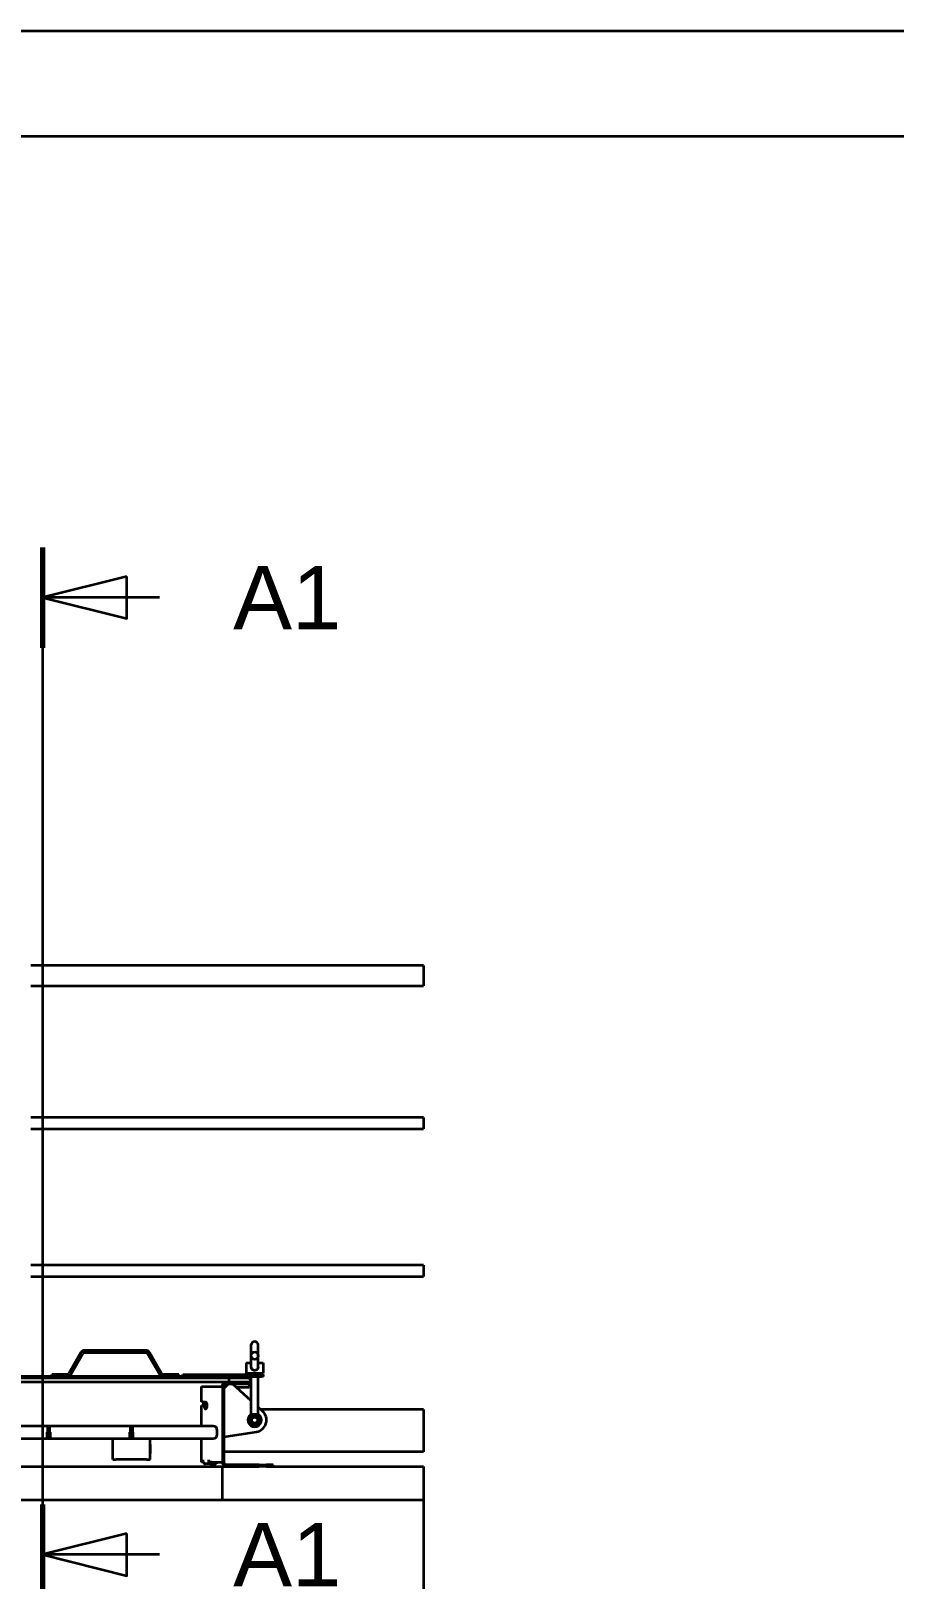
# Model space of a CAD drawing. Header units: millimetres. Extents: x 0 to 42050, y 0 to 29700.
# Drawn here: x 5914 to 7960, y 26029 to 29700 of the extents above; entities that cross this region are included whole.
import ezdxf

# ---------------------------------------------------------------- set-up
doc = ezdxf.new("R2010")
doc.units = ezdxf.units.MM
doc.header["$LTSCALE"] = 50
doc.linetypes.add('CHAIN', pattern=[0.3543, 0.2362, -0.0295, 0.0591, -0.0295])
doc.layers.get('0').update_dxf_attribs({"lineweight": 18})
for name, color, linetype, lineweight in [('Border', 7, 'Continuous', 35), ('Hatch', 7, 'Continuous', 18), ('Section Line', 7, 'CHAIN', 35), ('Visible', 7, 'Continuous', 35)]:
    doc.layers.add(name, color=color, linetype=linetype, lineweight=lineweight)
doc.styles.add('Title', font='arial.ttf')
pattern_1 = [(100.0002, (0, 0), (-156.33815, -27.5671), [])]
pattern_2 = [(130.00025, (0, 0), (-121.6091, -102.0431), [])]

# ---------------------------------------------------------------- blocks, each defined once
blk = doc.blocks.new('Borders Bigadan Border')
at = {"layer": 'Border'}
for p, q in [((0, 594), (841, 594)), ((836, 589), (20, 589))]:
    blk.add_line(p, q, dxfattribs=at)
blk = doc.blocks.new('2dTransSection1')
at = {"layer": 'Section Line', "linetype": 'CHAIN', "ltscale": 21.348408}
blk.add_line((118.831, 569.513), (118.831, 519.367), dxfattribs=at)
at = {"layer": 'Section Line', "linetype": 'Continuous', "lineweight": 70}
for p, q in [((118.831, 569.513), (118.831, 564.749)), ((118.831, 524.13), (118.831, 519.367))]:
    blk.add_line(p, q, dxfattribs=at)
at = {"layer": 'Section Line', "linetype": 'Continuous'}
for p, q in [((122.831, 568.131), (118.831, 567.131)), ((122.831, 566.131), (122.831, 568.131)), ((122.831, 567.131), (118.831, 567.131)), ((118.831, 567.131), (122.831, 566.131)), ((124.369, 567.131), (122.831, 567.131)), ((122.831, 522.748), (118.831, 521.748)), ((122.831, 520.748), (122.831, 522.748)), ((122.831, 521.748), (118.831, 521.748)), ((118.831, 521.748), (122.831, 520.748)), ((124.369, 521.748), (122.831, 521.748))]:
    blk.add_line(p, q, dxfattribs=at)
at = {"layer": 'Section Line', "linetype": 'Continuous', "flags": 128}
for points in [[(122.831, 568.131), (118.831, 567.131), (122.831, 566.131), (122.831, 568.131)], [(122.831, 522.748), (118.831, 521.748), (122.831, 520.748), (122.831, 522.748)]]:
    blk.add_lwpolyline(points, dxfattribs=at)
at = {"layer": 'Section Line'}
for points in [[(122.831, 568.131), (118.831, 567.131), (122.831, 566.131), (122.831, 568.131)], [(122.831, 522.748), (118.831, 521.748), (122.831, 520.748), (122.831, 522.748)]]:
    blk.add_solid(points, dxfattribs=at)
at = {"layer": 'Section Line', "char_height": 3, "attachment_point": 7, "style": 'Title'}
for insert in [(127.864, 565.625), (127.864, 520.243)]:
    blk.add_mtext('A1', dxfattribs=dict(at, insert=insert))

msp = doc.modelspace()

# ---------------------------------------------------------------- hatches: boundary and pattern name
at = {"layer": 'Hatch'}
h = msp.add_hatch(dxfattribs=at)
h.set_pattern_fill('ANSI31', color=256, scale=1270, angle=-5.00002, style=0)
h.set_pattern_definition([(40, (0, 0), (-102.0425, 121.6096), [])])
edge = h.paths.add_edge_path()
edge.add_ellipse((6444.23, 26559.17), major_axis=(0, 9.1), ratio=0.8790755, start_angle=0, end_angle=360)
h = msp.add_hatch(dxfattribs=at)
h.set_pattern_fill('ANSI31', color=256, scale=1270, angle=55.00018, style=0)
h.set_pattern_definition(pattern_1)
edge = h.paths.add_edge_path()
edge.add_line((4503.23, 26484.34), (4503.23, 26496.34))
edge.add_line((4503.23, 26496.34), (4503.23, 26503.34))
edge.add_ellipse((4506.23, 26503.34), major_axis=(-3, 0), ratio=1, start_angle=270, end_angle=360, ccw=False)
edge.add_line((4506.23, 26506.34), (4553.23, 26506.34))
edge.add_line((4553.23, 26506.34), (6383.23, 26506.34))
edge.add_line((6383.23, 26506.34), (6430.23, 26506.34))
edge.add_ellipse((6430.23, 26503.34), major_axis=(3, 0), ratio=1, start_angle=0, end_angle=90, ccw=False)
edge.add_line((6433.23, 26503.34), (6433.23, 26496.34))
edge.add_line((6433.23, 26496.34), (6433.23, 26484.34))
edge.add_line((6433.23, 26484.34), (6436.23, 26484.34))
edge.add_line((6436.23, 26484.34), (6436.23, 26503.34))
edge.add_ellipse((6430.23, 26503.34), major_axis=(6, 0), ratio=1, start_angle=0, end_angle=90)
edge.add_line((6430.23, 26509.34), (4506.23, 26509.34))
edge.add_ellipse((4506.23, 26503.34), major_axis=(-6, 0), ratio=1, start_angle=270, end_angle=360)
edge.add_line((4500.23, 26503.34), (4500.23, 26484.34))
edge.add_line((4500.23, 26484.34), (4503.23, 26484.34))
h = msp.add_hatch(dxfattribs=at)
h.set_pattern_fill('ANSI31', color=256, scale=1270, angle=-35, style=0)
h.set_pattern_definition([(10, (0, 0), (-27.56665, 156.3382), [])])
h.paths.add_polyline_path([(6433.23, 26496.34), (6433.23, 26503.34), (6433.23, 26506.34), (6430.23, 26506.34), (6383.23, 26506.34), (6383.23, 26496.34), (6428.23, 26496.34)])
h = msp.add_hatch(dxfattribs=at)
h.set_pattern_fill('ANSI31', color=256, scale=1270, angle=85.00025, style=0)
h.set_pattern_definition(pattern_2)
edge = h.paths.add_edge_path()
edge.add_line((6428.23, 26496.34), (6376.23, 26496.34))
edge.add_ellipse((6376.23, 26488.34), major_axis=(-8, 0), ratio=1, start_angle=270, end_angle=360)
edge.add_line((6368.23, 26488.34), (6368.23, 26304.34))
edge.add_ellipse((6376.23, 26304.34), major_axis=(-8, 0), ratio=1, start_angle=0, end_angle=90)
edge.add_line((6376.23, 26296.34), (6455.23, 26296.34))
edge.add_line((6455.23, 26296.34), (6455.23, 26300.34))
edge.add_line((6455.23, 26300.34), (6376.23, 26300.34))
edge.add_ellipse((6376.23, 26304.34), major_axis=(-4, 0), ratio=1, start_angle=0, end_angle=90, ccw=False)
edge.add_line((6372.23, 26304.34), (6372.23, 26488.34))
edge.add_ellipse((6376.23, 26488.34), major_axis=(-4, 0), ratio=1, start_angle=270, end_angle=360, ccw=False)
edge.add_line((6376.23, 26492.34), (6428.23, 26492.34))
edge.add_line((6428.23, 26492.34), (6428.23, 26496.34))
h = msp.add_hatch(dxfattribs=at)
h.set_pattern_fill('ANSI31', color=256, scale=1270, angle=55.00018, style=0)
h.set_pattern_definition(pattern_1)
h.paths.add_polyline_path([(5958.83, 26362.34), (5958.83, 26392.34), (5952.83, 26392.34), (5952.83, 26362.34)])
h = msp.add_hatch(dxfattribs=at)
h.set_pattern_fill('ANSI31', color=256, scale=1270, angle=-20, style=0)
h.set_pattern_definition([(25, (0, 0), (-67.09065, 143.8764), [])])
h.paths.add_polyline_path([(6155.23, 26362.34), (6155.23, 26392.34), (6149.23, 26392.34), (6149.23, 26362.34)])
h = msp.add_hatch(dxfattribs=at)
h.set_pattern_fill('ANSI31', color=256, scale=1270, angle=85.00025, style=0)
h.set_pattern_definition(pattern_2)
h.paths.add_polyline_path([(6471.23, 26300.34), (6471.23, 26296.34), (6488.23, 26296.34), (6488.23, 26300.34)])

# ---------------------------------------------------------------- linework, layer by layer
at = {"layer": 'Visible', "color": 9, "true_color": 0xc0c0c0}
for p, q in [((6844.59, 27484.49), (5914.04, 27484.49)), ((6844.59, 27484.49), (6844.59, 27436.19)), ((5914.04, 27436.19), (6844.59, 27436.19)), ((6844.59, 27123.79), (5914.04, 27123.79)), ((5914.04, 27096.89), (6844.59, 27096.89)), ((6844.59, 27123.79), (6844.59, 27096.89)), ((6844.59, 26773.79), (5914.04, 26773.79)), ((6844.59, 26773.79), (6844.59, 26746.89)), ((5914.04, 26746.89), (6844.59, 26746.89)), ((6844.59, 26431.34), (6458.42, 26431.34)), ((6844.59, 26431.34), (6844.59, 26331.34)), ((6108.23, 26331.34), (6107.73, 26331.34)), ((6196.73, 26331.34), (6196.23, 26331.34)), ((6844.59, 26331.34), (6372.23, 26331.34)), ((4863.23, 26296.34), (6368.23, 26296.34)), ((6368.23, 26216.34), (6368.23, 26296.34)), ((6368.23, 26296.34), (6376.23, 26296.34)), ((6488.23, 26296.34), (6844.59, 26296.34)), ((6844.59, 26296.34), (6844.59, 26216.34)), ((6368.23, 26216.34), (4863.23, 26216.34)), ((6844.59, 26216.34), (6368.23, 26216.34)), ((6844.59, 26216.34), (6844.59, 25696.34))]:
    msp.add_line(p, q, dxfattribs=at)
at = {"layer": 'Visible'}
for p, q in [((6436.23, 26559.17), (6436.23, 26585.3)), ((6452.23, 26559.17), (6452.23, 26585.3)), ((6032.52, 26566.6), (6003.79, 26516.84)), ((6008.12, 26514.34), (6036.85, 26564.1)), ((6186.28, 26571.6), (6041.18, 26571.6)), ((6041.18, 26566.6), (6186.28, 26566.6)), ((6190.61, 26564.1), (6219.34, 26514.34)), ((6223.67, 26516.84), (6194.94, 26566.6)), ((6424.23, 26542.34), (6436.23, 26542.34)), ((6424.23, 26542.34), (6424.23, 26517.34)), ((6436.23, 26532.24), (6436.23, 26559.17)), ((6452.23, 26532.24), (6452.23, 26559.17)), ((6452.23, 26542.34), (6464.23, 26542.34)), ((6464.23, 26542.34), (6464.23, 26517.34)), ((6430.23, 26509.34), (4506.23, 26509.34)), ((4506.23, 26506.34), (6430.23, 26506.34)), ((5999.46, 26514.34), (5963.23, 26514.34)), ((5963.23, 26509.34), (5963.23, 26514.34)), ((6264.23, 26514.34), (6228, 26514.34)), ((6264.23, 26509.34), (6264.23, 26514.34)), ((6274.23, 26509.34), (6274.23, 26514.34)), ((6274.23, 26514.34), (6460.23, 26514.34)), ((6433.23, 26506.34), (6383.23, 26506.34)), ((6383.23, 26506.34), (6383.23, 26496.34)), ((6424.23, 26517.34), (6464.23, 26517.34)), ((6430.23, 26509.34), (6460.23, 26509.34)), ((6433.23, 26496.34), (6433.23, 26506.34)), ((6433.23, 26503.34), (6433.23, 26484.34)), ((6436.23, 26514.34), (6436.23, 26517.34)), ((6436.23, 26503.34), (6436.23, 26509.34)), ((6436.23, 26484.34), (6436.23, 26503.34)), ((6452.23, 26514.34), (6452.23, 26517.34)), ((6452.23, 26420.19), (6452.23, 26509.34)), ((6465.23, 26514.34), (6460.23, 26514.34)), ((6465.23, 26509.34), (6460.23, 26509.34)), ((6465.23, 26509.34), (6465.23, 26514.34)), ((6376.23, 26496.34), (4560.23, 26496.34)), ((6318.33, 26486.34), (6321.11, 26486.34)), ((6318.33, 26449.34), (6318.33, 26486.34)), ((6321.11, 26486.34), (6334.59, 26486.34)), ((6334.59, 26486.34), (6343.76, 26486.34)), ((6343.76, 26486.34), (6368.23, 26486.34)), ((6368.23, 26488.34), (6368.23, 26304.34)), ((6382.23, 26492.34), (6372.23, 26482.34)), ((6372.23, 26304.34), (6372.23, 26488.34)), ((6372.23, 26484.34), (6374.23, 26484.34)), ((6428.23, 26496.34), (6376.23, 26496.34)), ((6376.23, 26492.34), (6428.23, 26492.34)), ((6383.23, 26496.34), (6433.23, 26496.34)), ((6436.23, 26451.79), (6392.81, 26491.81)), ((6400.91, 26484.34), (6431.11, 26484.34)), ((6428.23, 26492.34), (6428.23, 26496.34)), ((6431.11, 26496.34), (6431.11, 26484.34)), ((6433.23, 26484.34), (6436.23, 26484.34)), ((6436.23, 26420.19), (6436.23, 26484.34)), ((6321.11, 26449.34), (6318.33, 26449.34)), ((6318.33, 26441.34), (6321.11, 26441.34)), ((6318.33, 26392.34), (6318.33, 26441.34)), ((6321.11, 26449.34), (6327.85, 26449.34)), ((6324.31, 26441.34), (6321.11, 26441.34)), ((6322.97, 26445.34), (6322.97, 26449.34)), ((6327.14, 26441.34), (6324.31, 26441.34)), ((6325.02, 26436.34), (6325.02, 26440.34)), ((6326.83, 26449.34), (6326.83, 26445.34)), ((6327.85, 26440.34), (6327.85, 26436.34)), ((6329.35, 26432.95), (6329.35, 26448.72)), ((6330.68, 26445.34), (6330.68, 26436.34)), ((6463.21, 26426.93), (6452.23, 26437.04)), ((5952.83, 26392.34), (5762.4, 26392.34)), ((5958.83, 26392.34), (5952.83, 26392.34)), ((5952.83, 26392.34), (5952.83, 26362.34)), ((6149.23, 26392.34), (5958.83, 26392.34)), ((5958.83, 26362.34), (5958.83, 26392.34)), ((6155.23, 26392.34), (6149.23, 26392.34)), ((6149.23, 26392.34), (6149.23, 26362.34)), ((6155.23, 26362.34), (6155.23, 26392.34)), ((6345.73, 26392.34), (6155.23, 26392.34)), ((6436.23, 26420.19), (6452.23, 26420.19)), ((5764.9, 26362.34), (5950.33, 26362.34)), ((5952.33, 26364.34), (5952.33, 26377.34)), ((5952.33, 26377.34), (5952.83, 26377.34)), ((5952.83, 26362.34), (5958.83, 26362.34)), ((5958.83, 26377.34), (5959.33, 26377.34)), ((5959.33, 26377.34), (5959.33, 26364.34)), ((5961.33, 26362.34), (6146.73, 26362.34)), ((6108.23, 26312.84), (6108.23, 26362.34)), ((6149.23, 26362.84), (6148.06, 26362.84)), ((6148.73, 26364.34), (6148.73, 26377.34)), ((6148.73, 26377.34), (6149.23, 26377.34)), ((6149.23, 26362.34), (6155.23, 26362.34)), ((6155.23, 26377.34), (6155.73, 26377.34)), ((6156.41, 26362.84), (6155.23, 26362.84)), ((6155.73, 26377.34), (6155.73, 26364.34)), ((6157.73, 26362.34), (6345.73, 26362.34)), ((6196.23, 26312.84), (6196.23, 26362.34)), ((6318.33, 26306.34), (6318.33, 26362.34)), ((6355.73, 26372.34), (6355.73, 26382.34)), ((6372.23, 26366.34), (6448.7, 26378.69)), ((6107.73, 26348.34), (6108.23, 26348.34)), ((6107.73, 26327.34), (6107.73, 26348.34)), ((6108.23, 26327.34), (6107.73, 26327.34)), ((6196.23, 26348.34), (6196.73, 26348.34)), ((6196.73, 26327.34), (6196.23, 26327.34)), ((6196.73, 26348.34), (6196.73, 26327.34)), ((6108.23, 26312.84), (6116.23, 26312.84)), ((6188.23, 26312.84), (6116.23, 26312.84)), ((6188.23, 26312.84), (6196.23, 26312.84)), ((6321.11, 26306.34), (6318.33, 26306.34)), ((6321.11, 26306.34), (6321.11, 26311.84)), ((6322.35, 26306.34), (6321.11, 26306.34)), ((6341.3, 26302.34), (6327.83, 26302.34)), ((6334.59, 26311.84), (6334.59, 26306.34)), ((6343.76, 26306.34), (6334.59, 26306.34)), ((6341.3, 26306.34), (6352.26, 26306.34)), ((6341.3, 26302.34), (6352.26, 26302.34)), ((6343.76, 26306.34), (6368.23, 26306.34)), ((6352.26, 26306.34), (6353.43, 26306.34)), ((6353.43, 26302.34), (6352.26, 26302.34)), ((6353.43, 26306.34), (6353.43, 26302.34)), ((6455.23, 26300.34), (6376.23, 26300.34)), ((6376.23, 26296.34), (6455.23, 26296.34)), ((6455.23, 26296.34), (6455.23, 26300.34)), ((6455.23, 26300.34), (6471.23, 26300.34)), ((6471.23, 26296.34), (6455.23, 26296.34)), ((6471.23, 26300.34), (6471.23, 26296.34)), ((6488.23, 26300.34), (6471.23, 26300.34)), ((6471.23, 26296.34), (6488.23, 26296.34)), ((6488.23, 26296.34), (6488.23, 26300.34))]:
    msp.add_line(p, q, dxfattribs=at)
for radius in [13.56, 11.58, 8.9, 8, 7]:
    msp.add_circle((6444.23, 26406.34), radius, dxfattribs=at)
for centre, radius, start, end in [((6041.18, 26561.6), 10, 90, 150), ((6041.18, 26561.6), 5, 90, 150), ((6186.28, 26561.6), 10, 30, 90), ((6186.28, 26561.6), 5, 30, 90), ((5999.46, 26519.34), 5, 270, 330), ((5999.46, 26519.34), 10, 270, 330), ((6228, 26519.34), 10, 210, 270), ((6228, 26519.34), 5, 210, 270), ((6430.23, 26503.34), 6, 0, 90), ((6430.23, 26503.34), 3, 0, 90), ((6376.23, 26488.34), 8, 90, 180), ((6376.23, 26488.34), 4, 90, 180), ((6391.45, 26490.34), 2, 47.33659, 90), ((6345.73, 26382.34), 10, 0, 90), ((6444.23, 26406.34), 16, 120, 60), ((6444.23, 26406.34), 28, 279.18077, 47.33659), ((5950.33, 26364.34), 2, 270, 0), ((5961.33, 26364.34), 2, 180, 270), ((6146.73, 26364.34), 2, 270, 0), ((6157.73, 26364.34), 2, 180, 270), ((6345.73, 26372.34), 10, 270, 0), ((6376.23, 26304.34), 8, 180, 270), ((6376.23, 26304.34), 4, 180, 270)]:
    msp.add_arc(centre, radius, start, end, dxfattribs=at)
for centre, major_axis, ratio, start_param, end_param in [((6444.23, 26585.3), (-8, 0), 0.8790755, 3.1415927, 6.2831853), ((6321.93, 26445.34), (0, -4), 0.258819, 0, 1.5707963), ((6324.31, 26440.34), (0, 1), 0.7071068, 4.712389, 6.2831853), ((6327.85, 26436.34), (0, -4), 0.7071068, 4.712389, 7.8539816), ((6325.8, 26445.34), (0, -4), 0.258819, 0, 1.5707963), ((6327.14, 26440.34), (0, 1), 0.7071068, 4.712389, 6.2831853), ((6327.85, 26445.34), (0, 4), 0.7071068, 4.712389, 6.2831853), ((6330.68, 26436.34), (0, -4), 0.7071068, 4.712389, 5.7595865), ((6327.83, 26311.84), (0, 9.5), 0.7071068, 1.5707963, 2.1882317), ((6327.83, 26311.84), (0, -9.5), 0.7071068, 5.3298243, 6.2831853), ((6341.3, 26311.84), (0, -9.5), 0.7071068, 5.3298243, 6.2831853), ((6341.3, 26311.84), (0, -5.5), 0.7071068, 6.2809499, 6.2831853)]:
    msp.add_ellipse(centre, major_axis=major_axis, ratio=ratio, start_param=start_param, end_param=end_param, dxfattribs=at)
msp.add_ellipse((6444.23, 26559.17), major_axis=(0, 9.1), ratio=0.8790755, dxfattribs=at)
for points, knots in [([(6452.23, 26532.24), (6452.23, 26531.17), (6452.06, 26530.01), (6451.25, 26527.92), (6450.62, 26526.97), (6449.16, 26525.56), (6448.27, 26524.98), (6446.3, 26524.23), (6445.24, 26524.04), (6443.23, 26524.04), (6442.16, 26524.23), (6440.2, 26524.98), (6439.31, 26525.56), (6437.85, 26526.97), (6437.22, 26527.92), (6436.41, 26530.01), (6436.23, 26531.17), (6436.23, 26532.24)], [2.7352357, 2.7352357, 2.7352357, 2.7352357, 3.0571869, 3.0571869, 3.3791381, 3.3791381, 3.6795715, 3.6795715, 3.9800049, 3.9800049, 4.2804383, 4.2804383, 4.5808717, 4.5808717, 4.9028228, 4.9028228, 5.224774, 5.224774, 5.224774, 5.224774]), ([(6368.23, 26488.34), (6368.23, 26490.08), (6368.64, 26491.47), (6369.41, 26492.75), (6369.56, 26492.97), (6370.14, 26493.69), (6370.61, 26494.12), (6371.12, 26494.49)], [0, 0, 0, 0, 0.27672696, 0.27672696, 0.33663418, 0.33663418, 0.49173782, 0.49173782, 0.49173782, 0.49173782]), ([(6368.23, 26304.34), (6368.23, 26302.59), (6368.64, 26301.2), (6369.41, 26299.92), (6369.56, 26299.7), (6370.14, 26298.98), (6370.61, 26298.55), (6371.12, 26298.18)], [0, 0, 0, 0, 0.27672696, 0.27672696, 0.33663418, 0.33663418, 0.49173782, 0.49173782, 0.49173782, 0.49173782])]:
    msp.add_open_spline(points, degree=3, knots=knots, dxfattribs=at)
for points in [[(6438.44, 26416.37), (6435.75, 26414.81), (6432.65, 26413.02)], [(6432.65, 26413.02), (6432.65, 26409.44), (6432.65, 26406.34)], [(6432.65, 26406.34), (6432.65, 26403.23), (6432.65, 26399.65)], [(6432.65, 26399.65), (6435.75, 26397.86), (6438.44, 26396.3)], [(6444.23, 26419.71), (6441.13, 26417.92), (6438.44, 26416.37)], [(6438.44, 26396.3), (6441.13, 26394.75), (6444.23, 26392.96)], [(6450.03, 26416.37), (6447.34, 26417.92), (6444.23, 26419.71)], [(6444.23, 26392.96), (6447.34, 26394.75), (6450.03, 26396.3)], [(6455.82, 26413.02), (6452.71, 26414.81), (6450.03, 26416.37)], [(6450.03, 26396.3), (6452.71, 26397.86), (6455.82, 26399.65)], [(6455.82, 26406.34), (6455.82, 26409.44), (6455.82, 26413.02)], [(6455.82, 26399.65), (6455.82, 26403.23), (6455.82, 26406.34)]]:
    msp.add_rational_spline(points, [1, 1.0379548493, 1], degree=2, dxfattribs=at)

# ---------------------------------------------------------------- block references
at = {"xscale": 50, "yscale": 50, "zscale": 50}
msp.add_blockref('Borders Bigadan Border', (0, 0), dxfattribs=at)
at = {"layer": 'Section Line', "xscale": 50, "yscale": 50, "zscale": 50}
msp.add_blockref('2dTransSection1', (0, 0), dxfattribs=at)

doc.saveas('drawing.dxf')
